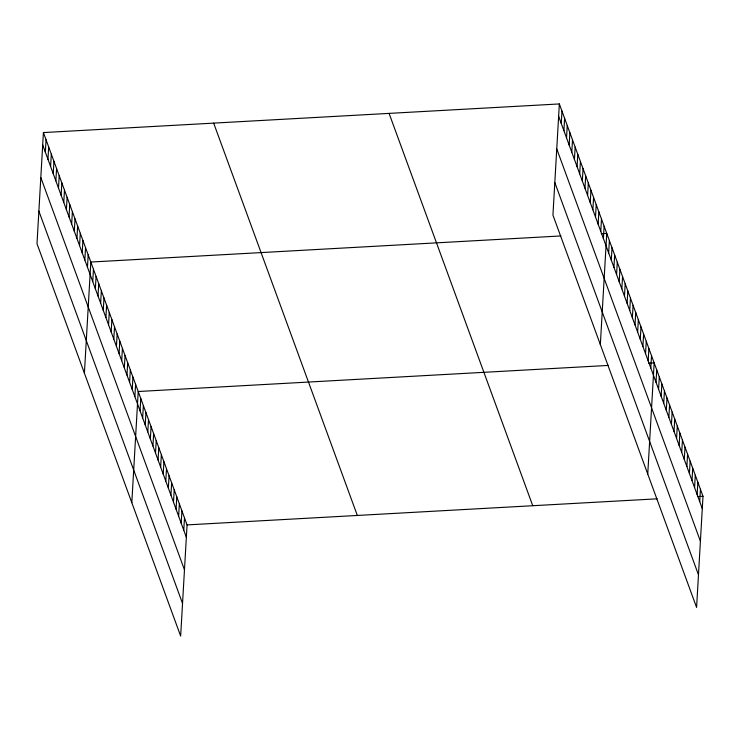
<?xml version="1.0" encoding="UTF-8"?>
<svg xmlns="http://www.w3.org/2000/svg" width="740" height="740" viewBox="0 0 740 740"><rect width="100%" height="100%" fill="white"/><g stroke="black" fill="none" stroke-linecap="round" stroke-linejoin="round"><path stroke-width="1.11" d="M43.41 132.571L37 243.728L180.653 636.058L187.063 524.901L43.41 132.571L559.348 103.942L703 496.272L696.59 607.429L552.937 215.1L559.348 103.942M45.334 152.126L46.047 139.768M47.961 159.313L48.673 146.955M50.598 166.509L51.31 154.151M53.234 173.697L53.946 161.338M55.861 180.893L56.582 168.535M58.497 188.08L59.209 175.732M61.133 195.277L61.846 182.919M63.77 202.473L64.482 190.115M66.397 209.661L67.109 197.303M69.033 216.857L69.745 204.499M71.669 224.044L72.381 211.696M74.305 231.241L75.017 218.883M76.932 238.437L77.645 226.079M79.569 245.625L80.281 233.267M82.205 252.821L82.917 240.463M84.832 260.008L85.544 247.66M87.468 267.205L88.18 254.847M84.406 373.2L90.817 262.043L560.911 235.949M92.741 281.589L93.453 269.231M95.367 288.785L96.08 276.427M98.004 295.972L98.716 283.614M100.64 303.169L101.352 290.811M103.267 310.356L103.989 298.007M105.903 317.553L106.616 305.195M108.54 324.749L109.252 312.391M111.176 331.936L111.888 319.578M113.803 339.133L114.515 326.775M116.439 346.32L117.151 333.971M119.075 353.517L119.788 341.159M121.712 360.713L122.424 348.355M124.338 367.9L125.051 355.542M126.975 375.097L127.687 362.739M129.611 382.284L130.323 369.935M132.238 389.481L132.95 377.123M134.874 396.677L135.587 384.319M131.812 502.663L138.223 391.506L608.317 365.421M140.082 410.885L140.794 398.527M142.654 417.906L143.366 405.548M145.225 424.927L145.937 412.569M147.797 431.947L148.509 419.589M150.359 438.968L151.071 426.61M152.93 445.989L153.643 433.631M155.502 453.01L156.214 440.651M158.073 460.03L158.786 447.672M160.645 467.051L161.357 454.693M163.216 474.072L163.929 461.714M165.788 481.093L166.5 468.735M168.359 488.113L169.072 475.755M170.931 495.134L171.643 482.776M173.502 502.155L174.215 489.797M176.074 509.176L176.786 496.818M178.636 516.196L179.348 503.838M181.208 523.217L181.92 510.859M183.779 530.238L184.491 517.88M561.262 123.488L561.975 111.13M563.899 130.684L564.611 118.326M566.535 137.871L567.247 125.522M569.171 145.068L569.883 132.71M571.798 152.264L572.51 139.906M574.434 159.452L575.146 147.094M577.071 166.648L577.783 154.29M579.698 173.835L580.41 161.487M582.334 181.032L583.046 168.674M584.97 188.228L585.682 175.87M587.606 195.416L588.318 183.058M590.233 202.612L590.946 190.254M592.87 209.799L593.582 197.441M595.506 216.996L596.218 204.638M598.142 224.183L598.854 211.834M600.769 231.38L601.481 219.022M603.405 238.576L604.118 226.218M600.344 344.572L606.754 233.405L601.296 233.71M608.668 252.96L609.381 240.602M611.305 260.147L612.017 247.798M613.941 267.344L614.653 254.986M616.577 274.54L617.29 262.182M619.204 281.727L619.916 269.369M621.841 288.924L622.553 276.566M624.477 296.111L625.189 283.762M627.104 303.308L627.816 290.95M629.74 310.504L630.452 298.146M632.376 317.691L633.088 305.333M635.013 324.888L635.725 312.53M637.64 332.075L638.352 319.717M640.276 339.272L640.988 326.914M642.912 346.459L643.624 334.11M645.548 353.655L646.26 341.297M648.175 360.852L648.888 348.494M650.812 368.039L651.524 355.681M647.75 474.035L654.16 362.878L648.702 363.183M656.019 382.256L656.732 369.898M658.582 389.277L659.303 376.919M661.153 396.298L661.865 383.94M663.725 403.319L664.437 390.961M666.296 410.339L667.008 397.981M668.868 417.36L669.58 405.002M671.439 424.381L672.151 412.023M674.01 431.401L674.723 419.043M676.582 438.422L677.294 426.064M679.154 445.443L679.866 433.085M681.725 452.464L682.437 440.106M684.297 459.485L685.009 447.127M686.868 466.505L687.58 454.147M689.43 473.526L690.143 461.168M692.002 480.547L692.714 468.189M694.573 487.568L695.285 475.21M697.145 494.588L697.857 482.23M699.716 501.609L700.429 489.251M187.063 524.901L657.157 498.816M697.543 496.568L703 496.272M558.635 116.3L702.288 508.63M556.748 148.897L700.41 541.227M554.815 182.493L698.468 574.823M389.083 113.386L532.745 505.716M213.666 123.127L357.328 515.456M42.698 144.929L186.351 537.259M40.82 177.535L184.473 569.865M38.878 211.122L182.54 603.452"/></g></svg>
